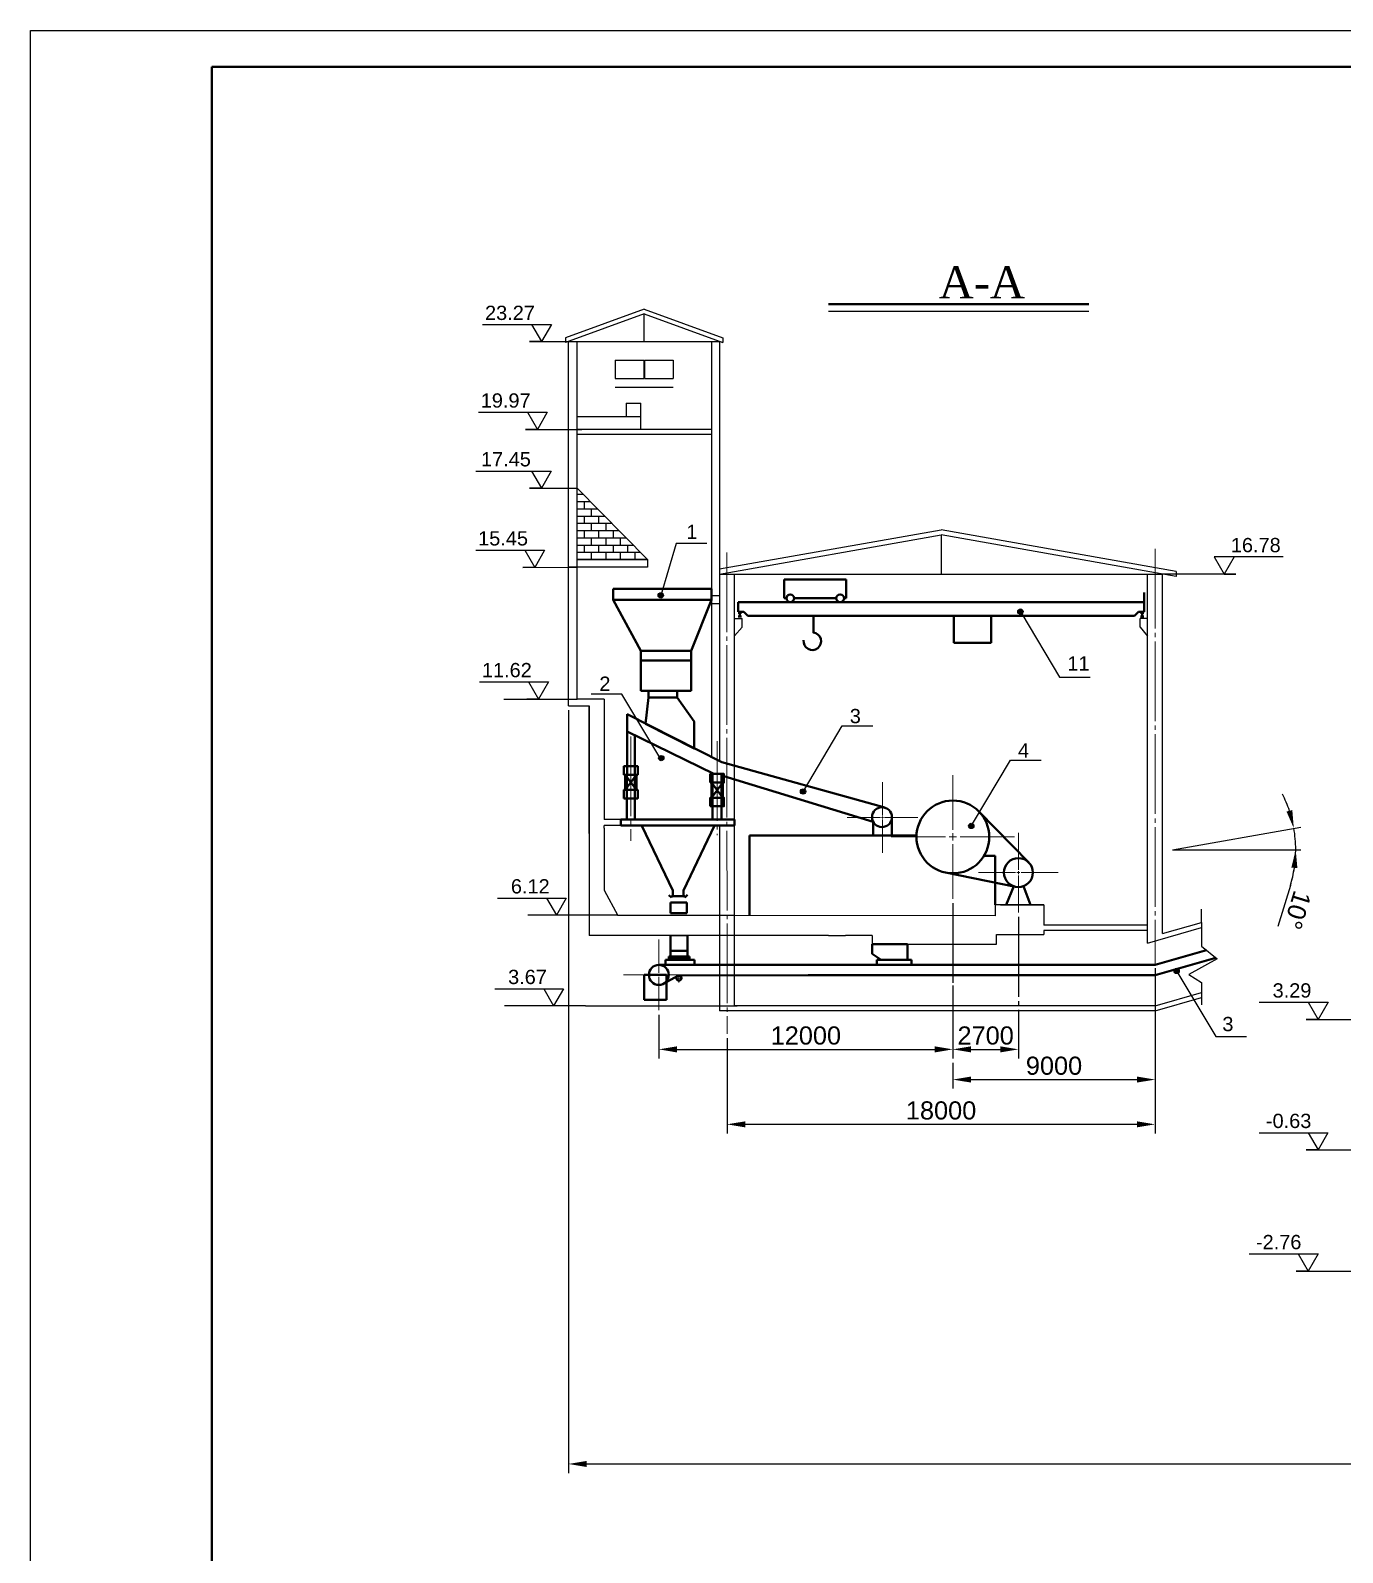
# Model space of a CAD drawing. Header units: millimetres. Extents: x 2523 to 3117, y 1356 to 1776.
# Drawn here: x 2523.3 to 2704.3, y 1565.7 to 1775.7 of the extents above; entities that cross this region are included whole.
import ezdxf

# ---------------------------------------------------------------- set-up
doc = ezdxf.new("R2010")
doc.units = ezdxf.units.MM
doc.linetypes.add('CENTER2', pattern=[28.575, 19.05, -3.175, 3.175, -3.175])
doc.linetypes.add('JIS_08_11', pattern=[12.8, 11, -0.6, 0.6, -0.6])
doc.layers.add('中心线', color=7, linetype='CENTER2', lineweight=9)
doc.layers.add('设备', color=7, linetype='Continuous', lineweight=50)
doc.layers.add('厂房', color=7, linetype='Continuous')
doc.layers.add('标注', color=7, linetype='Continuous')
doc.styles.get("Standard").update_dxf_attribs({"font": 'arial.ttf'})
doc.dimstyles.new('ISO-25', dxfattribs={"dimtxt": 2.5, "dimasz": 2.5, "dimexe": 1.25, "dimexo": 0.625, "dimtad": 1, "dimtxsty": 'Standard', "dimcen": 2.5, "dimadec": 0, "dimazin": 0, "dimtfac": 1, "dimtmove": 0, "dimatfit": 3, "dimfxl": 1, "dimarcsym": 0})

# ---------------------------------------------------------------- blocks, each defined once
blk = doc.blocks.new('*D39')
at = {"layer": 'Defpoints', "color": 0, "transparency": 16777216}
for p in [(2698.52, 1665.82), (2697.7, 1664.68), (2680.83, 1662.71), (2680.83, 1662.71), (2698.52, 1662.71)]:
    blk.add_point(p, dxfattribs=at)
at = {"layer": '标注', "color": 0, "lineweight": -2, "transparency": 16777216}
blk.add_line((2697.08, 1657.76), (2695.35, 1652.1), dxfattribs=at)
for start, end in [(18.4445, 26.889), (360, 10), (343.0647, 360), (343.111, 351.5555)]:
    blk.add_arc((2680.83, 1662.71), 16.98, start, end, dxfattribs=at)
at = {"layer": '标注', "color": 0, "transparency": 16777216}
for points in [[(2697.34, 1668.18), (2696.54, 1667.97), (2697.55, 1665.65)], [(2697.21, 1660.24), (2698.04, 1660.18), (2697.81, 1662.71)]]:
    blk.add_solid(points, dxfattribs=at)
at = {"layer": '标注', "color": 0, "transparency": 16777216, "insert": (2698.03, 1654.37), "char_height": 2.5, "attachment_point": 5, "rotation": 253.0647}
blk.add_mtext('10°', dxfattribs=at)
blk = doc.blocks.new('*U29')
at = {"layer": '中心线', "color": 0, "linetype": 'JIS_08_11', "transparency": 16777216}
blk.add_line((0, 28.63), (0, -28.63), dxfattribs=at)
blk = doc.blocks.new('*U30')
at = {"layer": '中心线', "color": 0, "linetype": 'CENTER2', "transparency": 16777216}
for p, q in [((0, 1), (0, 8.52)), ((-8.52, 0), (-1, 0)), ((0, -8.52), (0, -1)), ((1, 0), (8.52, 0))]:
    blk.add_line(p, q, dxfattribs=at)
at = {"layer": '中心线', "color": 0, "linetype": 'Continuous', "transparency": 16777216}
for p, q in [((0, -0.5), (0, 0.5)), ((-0.5, 0), (0.5, 0))]:
    blk.add_line(p, q, dxfattribs=at)
blk = doc.blocks.new('*U31')
at = {"layer": '中心线', "color": 0, "linetype": 'CENTER2', "transparency": 16777216}
for p, q in [((0, 0.4), (0, 5.49)), ((-5.49, 0), (-0.4, 0)), ((0, -5.49), (0, -0.4)), ((0.4, 0), (5.49, 0))]:
    blk.add_line(p, q, dxfattribs=at)
at = {"layer": '中心线', "color": 0, "linetype": 'Continuous', "transparency": 16777216}
for p, q in [((0, -0.2), (0, 0.2)), ((-0.2, 0), (0.2, 0))]:
    blk.add_line(p, q, dxfattribs=at)
blk = doc.blocks.new('*U18')
at = {"layer": '中心线', "color": 0, "linetype": 'JIS_08_11', "transparency": 16777216}
for p, q in [((0, 0.28), (0, 4.88)), ((-4.88, 0), (-0.28, 0)), ((0.28, 0), (4.88, 0)), ((0, -4.88), (0, -0.28))]:
    blk.add_line(p, q, dxfattribs=at)
at = {"layer": '中心线', "color": 0, "linetype": 'Continuous', "transparency": 16777216}
for p, q in [((-0.14, 0), (0.14, 0)), ((0, -0.14), (0, 0.14))]:
    blk.add_line(p, q, dxfattribs=at)
blk = doc.blocks.new('*D40')
at = {"layer": 'Defpoints', "color": 0, "linetype": 'JIS_08_11', "transparency": 16777216}
for p in [(2650.52, 1655.95), (2659.56, 1654.05), (2659.56, 1635.16)]:
    blk.add_point(p, dxfattribs=at)
at = {"layer": '标注', "color": 0, "linetype": 'JIS_08_11', "lineweight": -2, "transparency": 16777216}
for p, q in [((2650.52, 1655.32), (2650.52, 1633.91)), ((2659.56, 1653.43), (2659.56, 1633.91)), ((2653.02, 1635.16), (2657.06, 1635.16))]:
    blk.add_line(p, q, dxfattribs=at)
at = {"layer": '标注', "color": 0, "linetype": 'JIS_08_11', "transparency": 16777216}
for points in [[(2653.02, 1635.58), (2653.02, 1634.74), (2650.52, 1635.16)], [(2657.06, 1635.58), (2657.06, 1634.74), (2659.56, 1635.16)]]:
    blk.add_solid(points, dxfattribs=at)
at = {"layer": '标注', "color": 0, "linetype": 'JIS_08_11', "transparency": 16777216, "insert": (2655.04, 1637.06), "char_height": 2.5, "attachment_point": 5}
blk.add_mtext('2700', dxfattribs=at)
blk = doc.blocks.new('*D41')
at = {"layer": 'Defpoints', "color": 0, "transparency": 16777216}
for p in [(2650.52, 1644.62), (2609.96, 1640.55), (2650.52, 1635.16)]:
    blk.add_point(p, dxfattribs=at)
at = {"layer": '标注', "color": 0, "lineweight": -2, "transparency": 16777216}
for p, q in [((2650.52, 1643.99), (2650.52, 1633.91)), ((2609.96, 1639.93), (2609.96, 1633.91)), ((2612.46, 1635.16), (2648.02, 1635.16))]:
    blk.add_line(p, q, dxfattribs=at)
at = {"layer": '标注', "color": 0, "transparency": 16777216}
for points in [[(2612.46, 1635.58), (2612.46, 1634.74), (2609.96, 1635.16)], [(2648.02, 1635.58), (2648.02, 1634.74), (2650.52, 1635.16)]]:
    blk.add_solid(points, dxfattribs=at)
at = {"layer": '标注', "color": 0, "transparency": 16777216, "insert": (2630.24, 1637.06), "char_height": 2.5, "attachment_point": 5}
blk.add_mtext('12000', dxfattribs=at)
blk = doc.blocks.new('*U19')
at = {"layer": '中心线', "color": 0, "linetype": 'JIS_08_11', "transparency": 16777216}
blk.add_line((-0.01, 48.7), (0, -17.72), dxfattribs=at)
blk = doc.blocks.new('*D42')
at = {"layer": 'Defpoints', "color": 0, "transparency": 16777216}
for p in [(2678.41, 1646.97), (2619.37, 1637.31), (2678.41, 1624.82)]:
    blk.add_point(p, dxfattribs=at)
at = {"layer": '标注', "color": 0, "lineweight": -2, "transparency": 16777216}
for p, q in [((2678.41, 1646.35), (2678.41, 1623.57)), ((2619.37, 1636.69), (2619.37, 1623.57)), ((2621.87, 1624.82), (2675.91, 1624.82))]:
    blk.add_line(p, q, dxfattribs=at)
at = {"layer": '标注', "color": 0, "transparency": 16777216}
for points in [[(2621.87, 1625.23), (2621.87, 1624.4), (2619.37, 1624.82)], [(2675.91, 1625.23), (2675.91, 1624.4), (2678.41, 1624.82)]]:
    blk.add_solid(points, dxfattribs=at)
at = {"layer": '标注', "color": 0, "transparency": 16777216, "insert": (2648.89, 1626.72), "char_height": 2.5, "attachment_point": 5}
blk.add_mtext('18000', dxfattribs=at)
blk = doc.blocks.new('*D32')
at = {"layer": 'Defpoints', "color": 0, "transparency": 16777216}
for p in [(2650.52, 1633.91), (2678.41, 1634.96), (2678.41, 1630.99)]:
    blk.add_point(p, dxfattribs=at)
at = {"layer": '标注', "color": 0, "lineweight": -2, "transparency": 16777216}
for p, q in [((2678.41, 1634.33), (2678.41, 1629.74)), ((2650.52, 1633.29), (2650.52, 1629.74)), ((2653.02, 1630.99), (2675.91, 1630.99))]:
    blk.add_line(p, q, dxfattribs=at)
at = {"layer": '标注', "color": 0, "transparency": 16777216}
for points in [[(2653.02, 1631.41), (2653.02, 1630.58), (2650.52, 1630.99)], [(2675.91, 1631.41), (2675.91, 1630.58), (2678.41, 1630.99)]]:
    blk.add_solid(points, dxfattribs=at)
at = {"layer": '标注', "color": 0, "transparency": 16777216, "insert": (2664.47, 1632.89), "char_height": 2.5, "attachment_point": 5}
blk.add_mtext('9000', dxfattribs=at)
blk = doc.blocks.new('*D54')
at = {"layer": 'Defpoints', "color": 0, "transparency": 16777216}
for p in [(2597.51, 1682.57), (2993.96, 1613.18), (2993.96, 1577.96)]:
    blk.add_point(p, dxfattribs=at)
at = {"layer": '厂房', "color": 0, "lineweight": -2, "transparency": 16777216}
for p, q in [((2597.51, 1681.94), (2597.51, 1576.71)), ((2993.96, 1612.55), (2993.96, 1576.71)), ((2600.01, 1577.96), (2991.46, 1577.96))]:
    blk.add_line(p, q, dxfattribs=at)
at = {"layer": '厂房', "color": 0, "transparency": 16777216}
for points in [[(2600.01, 1578.38), (2600.01, 1577.54), (2597.51, 1577.96)], [(2991.46, 1578.38), (2991.46, 1577.54), (2993.96, 1577.96)]]:
    blk.add_solid(points, dxfattribs=at)
at = {"layer": '厂房', "color": 0, "transparency": 16777216, "insert": (2795.73, 1579.86), "char_height": 2.5, "attachment_point": 5}
blk.add_mtext('98000', dxfattribs=at)
blk = doc.blocks.new('*U58')
at = {"layer": '中心线', "color": 0, "linetype": 'JIS_08_11', "transparency": 16777216}
blk.add_line((0, 6.32), (0, -8.09), dxfattribs=at)
blk = doc.blocks.new('*U59')
at = {"layer": '中心线', "color": 0, "linetype": 'JIS_08_11', "transparency": 16777216}
blk.add_line((0, 6.75), (0, -6.24), dxfattribs=at)
blk = doc.blocks.new('*U60')
at = {"layer": '中心线', "color": 0, "linetype": 'JIS_08_11', "transparency": 16777216}
for p, q in [((0, 0.28), (0, 4.88)), ((-4.88, 0), (-0.28, 0)), ((0.28, 0), (4.88, 0)), ((0, -4.88), (0, -0.28))]:
    blk.add_line(p, q, dxfattribs=at)
at = {"layer": '中心线', "color": 0, "linetype": 'Continuous', "transparency": 16777216}
for p, q in [((-0.14, 0), (0.14, 0)), ((0, -0.14), (0, 0.14))]:
    blk.add_line(p, q, dxfattribs=at)

msp = doc.modelspace()

# ---------------------------------------------------------------- hatches: boundary and pattern name
at = {"layer": '厂房', "linetype": 'ByBlock', "lineweight": -3, "true_color": 0x000000}
h = msp.add_hatch(dxfattribs=at)
h.set_pattern_fill('AR-B816', color=18, scale=0.00492, style=0)
h.set_pattern_definition([(0, (2598.6929, 1702.7419), (0, 0.99982), []), (90, (2598.6929, 1702.7419), (-0.99982, 0.99982), [0.99982, -0.99982])])
h.paths.add_polyline_path([(2598.693, 1712.578), (2598.693, 1702.742), (2608.379, 1702.745)])
at = {"layer": '标注', "linetype": 'ByBlock', "lineweight": -3, "true_color": 0x000000}
msp.add_hatch(color=18, dxfattribs=at).paths.add_polyline_path([(2610.592, 1697.796, 1), (2609.86, 1697.796, 1)])
at = {"layer": '标注', "lineweight": -3, "true_color": 0x000000}
for points in [[(2660.204, 1695.558, -1), (2659.472, 1695.558, -1)], [(2609.925, 1675.344, -1), (2610.658, 1675.344, -1)], [(2630.223, 1670.733, 1), (2629.49, 1670.733, 1)], [(2653.42, 1665.984, 1), (2652.688, 1665.984, 1)], [(2681.755, 1645.978, -1), (2681.022, 1645.978, -1)]]:
    msp.add_hatch(color=18, dxfattribs=at).paths.add_polyline_path(points)

# ---------------------------------------------------------------- linework, layer by layer
for p, q in [((2523.283, 1775.738), (3117.283, 1775.738)), ((2523.283, 1355.738), (2523.283, 1775.738))]:
    msp.add_line(p, q)
at = {"lineweight": 50}
for p, q in [((2548.283, 1770.738), (3112.283, 1770.738)), ((2548.283, 1360.738), (2548.283, 1770.738))]:
    msp.add_line(p, q, dxfattribs=at)
at = {"layer": '中心线', "color": 18, "linetype": 'JIS_08_11', "true_color": 0x000000}
for p, q in [((2612.238, 1644.998), (2613.218, 1644.998)), ((2612.728, 1645.484), (2612.728, 1644.384))]:
    msp.add_line(p, q, dxfattribs=at)
at = {"layer": '厂房'}
for p, q in [((2607.94, 1737.291), (2597.075, 1733.318)), ((2607.94, 1737.291), (2618.806, 1733.317)), ((2607.94, 1736.635), (2597.075, 1732.662)), ((2607.924, 1732.822), (2607.94, 1736.635)), ((2607.94, 1736.635), (2618.806, 1732.662)), ((2597.075, 1733.318), (2597.075, 1732.662)), ((2617.235, 1732.822), (2617.235, 1675.51)), ((2618.335, 1732.822), (2618.335, 1674.957)), ((2618.806, 1733.317), (2618.806, 1732.662)), ((2656.344, 1655.096), (2656.344, 1653.594))]:
    msp.add_line(p, q, dxfattribs=at)
at = {"layer": '厂房', "color": 18, "lineweight": -3, "true_color": 0x000000}
for p, q in [((2592.131, 1732.822), (2597.512, 1732.822)), ((2597.512, 1732.822), (2618.335, 1732.822)), ((2603.936, 1730.23), (2603.936, 1727.723)), ((2603.936, 1730.23), (2607.886, 1730.23)), ((2607.886, 1730.23), (2607.886, 1727.723)), ((2607.994, 1730.23), (2607.994, 1727.723)), ((2607.994, 1730.23), (2611.944, 1730.23)), ((2611.944, 1730.23), (2611.944, 1727.723)), ((2603.936, 1727.723), (2607.886, 1727.723)), ((2603.948, 1726.502), (2611.925, 1726.502)), ((2607.994, 1727.723), (2611.944, 1727.723)), ((2605.469, 1724.302), (2607.466, 1724.302)), ((2591.569, 1720.685), (2597.772, 1720.685)), ((2597.772, 1720.685), (2599.348, 1720.685)), ((2617.235, 1720.685), (2598.693, 1720.685)), ((2617.235, 1720), (2598.693, 1720)), ((2618.335, 1701.437), (2648.89, 1706.825)), ((2618.335, 1700.738), (2648.89, 1706.126)), ((2681.302, 1701.11), (2648.89, 1706.825)), ((2681.302, 1700.411), (2648.89, 1706.126)), ((2618.335, 1700.738), (2679.446, 1700.738)), ((2620.402, 1641.155), (2620.402, 1700.738)), ((2677.379, 1649.817), (2677.379, 1700.738)), ((2679.446, 1651.126), (2679.446, 1700.738)), ((2620.402, 1694.613), (2621.435, 1694.613)), ((2621.435, 1693.407), (2620.402, 1692.202)), ((2621.435, 1693.407), (2621.435, 1694.613)), ((2676.346, 1693.393), (2676.346, 1694.599)), ((2677.379, 1694.599), (2676.346, 1694.599)), ((2676.346, 1693.393), (2677.379, 1692.188)), ((2602.416, 1665.669), (2602.416, 1657.126)), ((2618.335, 1666.06), (2618.335, 1640.47)), ((2600.35, 1664.96), (2600.35, 1657.126)), ((2663.06, 1655.096), (2656.344, 1655.096)), ((2657.106, 1655.096), (2663.06, 1655.096)), ((2663.06, 1655.096), (2663.06, 1652.277)), ((2633.348, 1650.878), (2620.402, 1650.878)), ((2639.383, 1650.878), (2635.701, 1650.878)), ((2639.383, 1650.878), (2639.383, 1649.676)), ((2656.551, 1649.676), (2656.551, 1651.006)), ((2656.551, 1651.006), (2663.06, 1651.006)), ((2677.379, 1652.277), (2663.06, 1652.277)), ((2677.379, 1651.56), (2663.06, 1651.56)), ((2663.06, 1651.56), (2663.06, 1651.006)), ((2677.379, 1649.817), (2684.826, 1651.952)), ((2679.446, 1651.126), (2684.826, 1652.669)), ((2644.274, 1649.676), (2656.551, 1649.676)), ((2678.413, 1641.155), (2684.826, 1642.994)), ((2678.413, 1640.47), (2684.826, 1642.3)), ((2599.831, 1641.155), (2620.746, 1641.155)), ((2678.413, 1640.47), (2618.335, 1640.47)), ((2678.413, 1641.155), (2620.402, 1641.155))]:
    msp.add_line(p, q, dxfattribs=at)
at = {"layer": '厂房', "color": 18, "linetype": 'ByBlock', "lineweight": -3, "true_color": 0x000000}
for p, q in [((2597.512, 1682.568), (2597.512, 1732.822)), ((2598.693, 1683.488), (2598.693, 1732.822)), ((2597.512, 1707.6), (2597.512, 1720)), ((2608.379, 1702.745), (2598.693, 1712.578)), ((2648.89, 1706.126), (2648.89, 1700.738)), ((2598.693, 1702.742), (2608.379, 1702.745)), ((2598.693, 1702.742), (2608.379, 1702.742)), ((2608.379, 1702.742), (2608.379, 1701.668)), ((2617.235, 1697.764), (2618.335, 1697.764)), ((2617.235, 1696.69), (2618.335, 1696.69)), ((2597.512, 1682.568), (2600.35, 1682.568)), ((2602.416, 1683.488), (2598.693, 1683.488)), ((2600.35, 1664.96), (2600.35, 1682.568)), ((2600.35, 1682.568), (2600.35, 1682.568)), ((2600.35, 1682.568), (2600.35, 1650.878)), ((2602.416, 1683.488), (2602.416, 1666.886)), ((2602.416, 1665.669), (2602.416, 1666.06)), ((2602.416, 1657.126), (2604.291, 1653.624)), ((2620.402, 1653.624), (2604.291, 1653.624)), ((2620.402, 1650.878), (2600.35, 1650.878))]:
    msp.add_line(p, q, dxfattribs=at)
at = {"layer": '厂房', "color": 18, "lineweight": -3, "ltscale": 100, "true_color": 0x000000}
for p, q in [((2605.469, 1724.302), (2605.469, 1722.424)), ((2607.466, 1722.424), (2607.466, 1724.302)), ((2607.466, 1722.424), (2598.693, 1722.424)), ((2607.466, 1720.685), (2607.466, 1722.424)), ((2613.557, 1720.685), (2598.693, 1720.685)), ((2604.551, 1720.685), (2598.693, 1720.685)), ((2599.348, 1720.685), (2599.348, 1720.685)), ((2608.379, 1701.668), (2597.512, 1701.668)), ((2608.379, 1702.742), (2598.693, 1702.742))]:
    msp.add_line(p, q, dxfattribs=at)
at = {"layer": '厂房', "color": 18, "lineweight": -3, "ltscale": 50, "true_color": 0x000000}
for p, q in [((2604.708, 1666.886), (2602.416, 1666.886)), ((2604.708, 1666.06), (2602.416, 1666.06)), ((2684.826, 1652.669), (2684.826, 1654.493)), ((2684.826, 1652.669), (2684.826, 1649.389)), ((2684.826, 1649.389), (2686.966, 1647.643)), ((2686.966, 1647.643), (2683.048, 1645.504)), ((2683.048, 1645.504), (2684.826, 1644.381)), ((2684.826, 1644.381), (2684.826, 1642.3)), ((2684.826, 1642.3), (2684.826, 1641.313))]:
    msp.add_line(p, q, dxfattribs=at)
at = {"layer": '厂房', "color": 18, "lineweight": -2, "true_color": 0x000000}
msp.add_line((2656.344, 1653.594), (2620.402, 1653.624), dxfattribs=at)
at = {"layer": '标注', "color": 18, "lineweight": 50, "true_color": 0x000000}
msp.add_line((2633.373, 1737.969), (2669.292, 1737.969), dxfattribs=at)
at = {"layer": '标注', "color": 18, "lineweight": -3, "true_color": 0x000000}
for p, q in [((2633.373, 1736.985), (2669.292, 1736.985)), ((2585.637, 1735.188), (2595.132, 1735.188)), ((2592.4, 1735.188), (2593.766, 1732.822)), ((2595.132, 1735.188), (2593.766, 1732.822)), ((2593.766, 1732.822), (2592.131, 1732.822)), ((2585.075, 1723.051), (2594.569, 1723.051)), ((2591.837, 1723.051), (2593.203, 1720.685)), ((2594.569, 1723.051), (2593.203, 1720.685)), ((2593.203, 1720.685), (2591.569, 1720.685)), ((2584.723, 1714.944), (2595.13, 1714.944)), ((2592.398, 1714.944), (2593.764, 1712.578)), ((2595.13, 1714.944), (2593.764, 1712.578)), ((2593.764, 1712.578), (2592.129, 1712.578)), ((2592.129, 1712.578), (2598.693, 1712.578)), ((2584.714, 1704.03), (2594.209, 1704.03)), ((2591.477, 1704.03), (2592.843, 1701.664)), ((2594.209, 1704.03), (2592.843, 1701.664)), ((2616.558, 1704.943), (2612.342, 1704.943)), ((2696.059, 1703.104), (2686.565, 1703.104)), ((2686.565, 1703.104), (2687.93, 1700.738)), ((2689.296, 1703.104), (2687.93, 1700.738)), ((2591.208, 1701.664), (2598.693, 1701.668)), ((2592.843, 1701.664), (2591.208, 1701.664)), ((2689.565, 1700.738), (2679.446, 1700.738)), ((2687.93, 1700.738), (2689.565, 1700.738)), ((2660.016, 1695.259), (2665.244, 1686.498)), ((2665.244, 1686.498), (2669.46, 1686.498)), ((2585.237, 1685.854), (2594.732, 1685.854)), ((2592, 1685.854), (2593.366, 1683.488)), ((2594.732, 1685.854), (2593.366, 1683.488)), ((2588.574, 1683.488), (2598.693, 1683.488)), ((2593.366, 1683.488), (2591.731, 1683.488)), ((2604.861, 1684.169), (2600.645, 1684.169)), ((2610.088, 1675.408), (2604.861, 1684.169)), ((2630.035, 1671.032), (2635.263, 1679.793)), ((2635.263, 1679.793), (2639.479, 1679.793)), ((2653.232, 1666.282), (2658.46, 1675.043)), ((2658.46, 1675.043), (2662.676, 1675.043)), ((2587.704, 1656.021), (2597.198, 1656.021)), ((2594.466, 1656.021), (2595.832, 1653.656)), ((2597.198, 1656.021), (2595.832, 1653.656)), ((2604.274, 1653.656), (2591.909, 1653.656)), ((2681.567, 1645.679), (2686.794, 1636.918)), ((2587.319, 1643.521), (2596.813, 1643.521)), ((2594.081, 1643.521), (2595.447, 1641.155)), ((2596.813, 1643.521), (2595.447, 1641.155)), ((2599.831, 1641.155), (2588.69, 1641.155)), ((2692.771, 1641.659), (2702.265, 1641.659)), ((2699.533, 1641.659), (2700.899, 1639.293)), ((2702.265, 1641.659), (2700.899, 1639.293)), ((2700.899, 1639.293), (2699.265, 1639.293)), ((2699.265, 1639.293), (2713.141, 1639.293)), ((2686.794, 1636.918), (2691.011, 1636.918)), ((2692.767, 1623.658), (2702.261, 1623.658)), ((2699.529, 1623.658), (2700.895, 1621.292)), ((2702.261, 1623.658), (2700.895, 1621.292)), ((2700.895, 1621.292), (2699.261, 1621.292)), ((2699.261, 1621.292), (2713.141, 1621.292)), ((2691.393, 1606.945), (2700.888, 1606.945)), ((2698.156, 1606.945), (2699.522, 1604.579)), ((2700.888, 1606.945), (2699.522, 1604.579)), ((2699.522, 1604.579), (2697.887, 1604.579)), ((2697.887, 1604.579), (2713.141, 1604.579))]:
    msp.add_line(p, q, dxfattribs=at)
at = {"layer": '标注', "color": 18, "linetype": 'ByBlock', "lineweight": -3, "true_color": 0x000000}
msp.add_line((2612.342, 1704.943), (2610.226, 1697.796), dxfattribs=at)
at = {"layer": '标注', "color": 18, "lineweight": -3, "ltscale": 50, "true_color": 0x000000}
for q in [(2698.524, 1665.824), (2698.516, 1662.705)]:
    msp.add_line((2680.835, 1662.705), q, dxfattribs=at)
at = {"layer": '标注', "color": 18, "lineweight": -3, "true_color": 0x000000}
for centre in [(2610.226, 1697.796), (2659.838, 1695.558), (2610.291, 1675.344), (2629.857, 1670.733), (2653.054, 1665.984), (2681.388, 1645.978)]:
    msp.add_circle(centre, 0.366, dxfattribs=at)
for p in [(2630.035, 1671.032), (2630.035, 1671.032), (2630.035, 1671.032), (2630.035, 1671.032), (2653.232, 1666.282), (2653.232, 1666.282), (2653.232, 1666.282), (2653.232, 1666.282), (2681.567, 1645.679), (2681.567, 1645.679), (2681.567, 1645.679), (2681.567, 1645.679)]:
    msp.add_point(p, dxfattribs=at)
at = {"layer": '设备', "color": 18, "lineweight": -3, "true_color": 0x000000}
for p, q in [((2681.302, 1701.11), (2681.302, 1700.411)), ((2620.402, 1691.171), (2620.402, 1700.738)), ((2677.379, 1691.171), (2677.379, 1700.738)), ((2611.584, 1650.878), (2613.936, 1650.878)), ((2633.348, 1650.878), (2635.701, 1650.878))]:
    msp.add_line(p, q, dxfattribs=at)
at = {"layer": '设备', "color": 18, "lineweight": 50, "true_color": 0x000000}
for p, q in [((2627.247, 1699.999), (2635.797, 1699.999)), ((2627.247, 1699.999), (2627.247, 1697.397)), ((2635.797, 1699.999), (2635.797, 1697.397)), ((2620.895, 1696.864), (2676.886, 1696.864)), ((2620.895, 1695.532), (2620.895, 1696.864)), ((2627.551, 1697.397), (2627.247, 1697.397)), ((2634.44, 1697.397), (2628.617, 1697.397)), ((2635.797, 1697.397), (2635.505, 1697.397)), ((2676.886, 1695.532), (2676.886, 1698.197)), ((2620.895, 1695.532), (2621.663, 1695.532)), ((2620.922, 1695.369), (2621.372, 1695.369)), ((2620.922, 1694.859), (2621.372, 1694.859)), ((2621.147, 1695.369), (2621.147, 1694.859)), ((2621.663, 1695.532), (2622.221, 1694.959)), ((2675.56, 1694.959), (2622.221, 1694.959)), ((2650.637, 1694.959), (2650.637, 1691.239)), ((2655.803, 1694.959), (2655.803, 1691.239)), ((2676.118, 1695.532), (2675.56, 1694.959)), ((2676.886, 1695.532), (2676.118, 1695.532)), ((2676.859, 1695.369), (2676.409, 1695.369)), ((2676.859, 1694.859), (2676.409, 1694.859)), ((2676.634, 1695.369), (2676.634, 1694.859)), ((2655.803, 1691.239), (2650.637, 1691.239)), ((2605.57, 1679.198), (2605.556, 1666.886)), ((2606.669, 1678.474), (2606.669, 1666.886)), ((2654.11, 1667.976), (2660.983, 1660.941)), ((2607.608, 1665.997), (2611.87, 1657.073)), ((2617.655, 1666.06), (2613.373, 1657.071)), ((2622.447, 1653.723), (2622.447, 1664.668)), ((2622.447, 1664.668), (2645.502, 1664.668)), ((2654.823, 1661.882), (2656.344, 1661.882)), ((2656.344, 1661.882), (2656.344, 1655.096)), ((2649.521, 1659.548), (2659.161, 1657.594)), ((2611.872, 1657.071), (2611.872, 1656.294)), ((2613.375, 1657.069), (2613.375, 1656.294)), ((2658.904, 1657.664), (2657.884, 1655.096)), ((2660.247, 1657.658), (2661.247, 1655.096)), ((2611.357, 1656.445), (2611.693, 1656.108)), ((2613.799, 1655.419), (2611.56, 1655.419)), ((2611.692, 1656.294), (2613.564, 1656.294)), ((2611.692, 1656.108), (2611.692, 1656.294)), ((2613.926, 1656.472), (2613.563, 1656.108)), ((2613.564, 1656.108), (2613.564, 1656.294)), ((2611.584, 1648.776), (2611.584, 1650.878)), ((2613.936, 1648.776), (2613.936, 1650.878)), ((2613.936, 1648.776), (2611.584, 1648.776)), ((2611.584, 1648.776), (2611.584, 1647.975)), ((2613.936, 1648.776), (2613.936, 1647.975)), ((2639.383, 1649.676), (2644.274, 1649.676)), ((2639.383, 1649.676), (2639.383, 1648.332)), ((2644.274, 1649.676), (2644.274, 1647.503)), ((2678.413, 1646.808), (2685.495, 1648.844)), ((2610.88, 1647.499), (2610.88, 1646.808)), ((2610.898, 1647.499), (2614.9, 1647.499)), ((2611.878, 1647.975), (2611.342, 1647.975)), ((2611.878, 1647.789), (2611.342, 1647.789)), ((2611.878, 1647.975), (2613.75, 1647.975)), ((2613.836, 1647.789), (2611.878, 1647.789)), ((2613.75, 1647.975), (2614.198, 1647.975)), ((2613.836, 1647.789), (2614.198, 1647.789)), ((2627.787, 1646.808), (2678.413, 1646.808)), ((2640.614, 1647.503), (2639.383, 1648.332)), ((2640.03, 1647.503), (2640.03, 1646.812)), ((2640.03, 1647.503), (2644.819, 1647.503)), ((2644.819, 1647.503), (2644.819, 1646.812)), ((2678.413, 1645.388), (2686.782, 1647.793)), ((2607.952, 1641.986), (2607.952, 1645.43)), ((2610.65, 1644.238), (2612.561, 1645.299)), ((2611.035, 1645.43), (2611.035, 1641.986)), ((2630.555, 1645.388), (2678.413, 1645.388)), ((2611.035, 1641.986), (2607.952, 1641.986))]:
    msp.add_line(p, q, dxfattribs=at)
at = {"layer": '设备', "color": 18, "linetype": 'ByBlock', "lineweight": 50, "true_color": 0x000000}
for p, q in [((2617.235, 1698.68), (2603.639, 1698.68)), ((2603.639, 1697.169), (2617.235, 1697.169)), ((2607.484, 1690.157), (2603.639, 1697.169)), ((2617.235, 1697.169), (2614.405, 1690.157)), ((2607.484, 1690.157), (2614.405, 1690.157)), ((2607.484, 1690.157), (2607.484, 1688.106)), ((2607.484, 1688.81), (2614.405, 1688.81)), ((2614.405, 1688.81), (2614.405, 1684.624)), ((2607.484, 1688.106), (2607.484, 1684.624)), ((2607.484, 1684.624), (2614.405, 1684.624)), ((2608.547, 1684.624), (2608.547, 1683.694)), ((2609.485, 1684.624), (2609.583, 1684.624)), ((2609.485, 1684.624), (2609.977, 1684.624)), ((2612.483, 1684.624), (2612.483, 1683.694)), ((2614.405, 1684.624), (2613.913, 1684.624)), ((2612.483, 1683.694), (2608.547, 1683.694)), ((2605.57, 1681.387), (2605.57, 1679.012)), ((2605.57, 1681.387), (2618.646, 1674.8)), ((2605.57, 1679.012), (2617.543, 1673.153)), ((2618.646, 1674.8), (2641.111, 1668.514)), ((2618.945, 1672.86), (2639.524, 1666.572)), ((2639.524, 1666.572), (2639.524, 1664.714)), ((2611.56, 1655.419), (2611.56, 1653.954)), ((2613.799, 1655.419), (2611.56, 1655.419)), ((2613.799, 1653.954), (2613.799, 1655.419)), ((2611.56, 1653.954), (2613.799, 1653.954)), ((2627.787, 1646.808), (2609.96, 1646.808)), ((2610.898, 1647.499), (2614.9, 1647.499)), ((2610.898, 1647.499), (2610.898, 1646.808)), ((2610.898, 1646.808), (2614.9, 1646.808)), ((2614.9, 1646.808), (2614.9, 1647.499)), ((2630.555, 1645.388), (2612.727, 1645.342))]:
    msp.add_line(p, q, dxfattribs=at)
at = {"layer": '设备'}
for p, q in [((2603.639, 1698.68), (2603.639, 1697.169)), ((2617.235, 1698.68), (2617.235, 1697.169)), ((2620.402, 1666.886), (2620.402, 1666.06)), ((2642.087, 1664.704), (2642.087, 1666.941)), ((2611.342, 1647.975), (2611.342, 1647.499)), ((2614.198, 1647.975), (2614.198, 1647.499))]:
    msp.add_line(p, q, dxfattribs=at)
at = {"layer": '设备', "lineweight": 50}
msp.add_line((2614.405, 1690.157), (2614.405, 1688.81), dxfattribs=at)
at = {"layer": '设备', "color": 7, "lineweight": 50}
for p, q in [((2605.317, 1673.05), (2605.317, 1670.959)), ((2606.885, 1673.05), (2606.885, 1670.959)), ((2617.214, 1671.977), (2617.214, 1669.885)), ((2618.782, 1671.977), (2618.782, 1669.885))]:
    msp.add_line(p, q, dxfattribs=at)
at = {"layer": '设备', "color": 7, "lineweight": 50, "ltscale": 100}
for p, q in [((2606.885, 1673.05), (2605.317, 1670.959)), ((2605.317, 1673.05), (2606.885, 1670.959)), ((2618.782, 1671.977), (2617.214, 1669.885)), ((2617.214, 1671.977), (2618.782, 1669.885))]:
    msp.add_line(p, q, dxfattribs=at)
at = {"layer": '设备', "color": 7, "linetype": 'ByBlock', "lineweight": 50}
for p, q in [((2617.362, 1666.886), (2617.362, 1673.241)), ((2618.614, 1666.886), (2618.614, 1673.153))]:
    msp.add_line(p, q, dxfattribs=at)
at = {"layer": '设备', "color": 18, "true_color": 0x000000}
for p, q in [((2604.708, 1666.886), (2604.708, 1666.06)), ((2604.708, 1666.886), (2620.402, 1666.886)), ((2604.708, 1666.06), (2620.402, 1666.06))]:
    msp.add_line(p, q, dxfattribs=at)
at = {"layer": '设备', "color": 18, "linetype": 'JIS_08_11', "ltscale": 100, "true_color": 0x000000}
msp.add_line((2607.952, 1645.43), (2611.035, 1645.43), dxfattribs=at)
at = {"layer": '设备', "color": 18, "lineweight": 50, "true_color": 0x000000}
msp.add_lwpolyline([(2631.283, 1694.959), (2631.283, 1692.656, -2.4142136), (2629.937, 1691.61)], format="xyb", dxfattribs=at)
at = {"layer": '设备', "color": 18, "linetype": 'ByBlock', "lineweight": 50, "true_color": 0x000000}
msp.add_lwpolyline([(2612.483, 1683.694), (2614.828, 1680.396), (2614.828, 1676.66), (2608.138, 1680.092), (2608.547, 1683.694)], dxfattribs=at)
at = {"layer": '设备', "color": 7, "lineweight": 50}
for points in [[(2605.154, 1673.05), (2607.048, 1673.05), (2607.048, 1674.226), (2605.154, 1674.226)], [(2617.051, 1671.977), (2618.945, 1671.977), (2618.945, 1673.153), (2617.051, 1673.153)], [(2605.154, 1669.783), (2607.048, 1669.783), (2607.048, 1670.959), (2605.154, 1670.959)], [(2617.051, 1668.709), (2618.945, 1668.709), (2618.945, 1669.885), (2617.051, 1669.885)]]:
    msp.add_lwpolyline(points, close=True, dxfattribs=at)
at = {"layer": '设备', "color": 18, "lineweight": 50, "true_color": 0x000000}
for centre, radius in [((2628.084, 1697.397), 0.533), ((2634.972, 1697.397), 0.533), ((2650.518, 1664.468), 5.02), ((2659.557, 1659.548), 1.993), ((2609.96, 1645.43), 1.378), ((2612.728, 1644.998), 0.344)]:
    msp.add_circle(centre, radius, dxfattribs=at)
at = {"layer": '设备'}
msp.add_circle((2640.742, 1667.196), 1.368, dxfattribs=at)
at = {"layer": '设备', "color": 18, "lineweight": -3, "true_color": 0x000000}
msp.add_point((2660.016, 1695.259), dxfattribs=at)
msp.add_point((2660.016, 1695.259), dxfattribs=at)
msp.add_point((2660.016, 1695.259), dxfattribs=at)
msp.add_point((2660.016, 1695.259), dxfattribs=at)

# ---------------------------------------------------------------- block references
at = {"layer": '中心线', "linetype": 'JIS_08_11'}
for name, p in [('*U19', (2619.366, 1655.033)), ('*U29', (2678.413, 1675.605)), ('*U58', (2606.101, 1672.004)), ('*U59', (2617.998, 1670.931)), ('*U60', (2640.808, 1667.154)), ('*U18', (2609.96, 1645.43))]:
    msp.add_blockref(name, p, dxfattribs=at)
at = {"layer": '中心线', "linetype": 'CENTER2'}
for name, p in [('*U30', (2650.518, 1664.468)), ('*U31', (2659.557, 1659.548))]:
    msp.add_blockref(name, p, dxfattribs=at)

# ---------------------------------------------------------------- texts
at = {"layer": '标注', "color": 18, "true_color": 0x000000, "insert": (2648.579, 1743.198), "char_height": 4.42833, "width": 10.2365, "attachment_point": 1}
msp.add_mtext('{\\fTimes New Roman|b0|i0|c238|p18;A-A}', dxfattribs=at)
at = {"layer": '标注', "color": 18, "lineweight": -3, "true_color": 0x000000}
for s, insert, char_height, width, attachment_point in [('{\\H1.2x; 23.27}', (2592.864, 1737.759), 1.64012, 13.64867, 3), ('{\\H1.2x; 19.97}', (2592.274, 1725.668), 1.64012, 13.64867, 3), ('{\\H1.2x; 17.45}', (2592.308, 1717.562), 1.64012, 13.64867, 3), (' {\\H1.6x;1}', (2615.282, 1707.546), 1.23009, 3.81714, 3), ('{\\H1.2x; 15.45}', (2591.914, 1706.647), 1.64012, 13.64867, 3), ('{\\H1.2x;16.78}', (2688.859, 1705.721), 1.64012, 13.64867, 1), ('{\\H1.2x;11.62}', (2592.437, 1688.471), 1.64012, 6.63662, 3), ('11', (2666.307, 1687.423), 1.9681, 6.20307, 7), ('2', (2603.282, 1686.594), 1.968, 3.81714, 3), (' {\\H1.6x;3}', (2635.821, 1682.129), 1.23009, 3.81714, 1), (' {\\H1.6x;4}', (2659.018, 1677.38), 1.23009, 3.81714, 1), ('{\\H1.2x; 6.12}', (2594.903, 1658.639), 1.64012, 6.27851, 3), ('{\\H1.2x; 3.67}', (2594.518, 1646.139), 1.64012, 6.63606, 3), ('{\\H1.2x; 3.29}', (2699.97, 1644.276), 1.64012, 6.5749, 3), (' {\\H1.6x;3}', (2687.213, 1637.644), 1.23009, 3.81714, 7), ('{\\H1.2x; -0.63}', (2699.966, 1626.276), 1.64012, 13.64867, 3), ('{\\H1.2x; -2.76}', (2698.593, 1609.562), 1.64012, 13.64867, 3)]:
    msp.add_mtext(s, dxfattribs=dict(at, insert=insert, char_height=char_height, width=width, attachment_point=attachment_point))

# ---------------------------------------------------------------- dimensions: what is measured, and where the dimension line sits
at = {"layer": '厂房'}
dim = msp.add_linear_dim(base=(2993.956, 1577.96), p1=(2597.512, 1682.568), p2=(2993.956, 1613.175), text='98000', dimstyle='ISO-25', dxfattribs=at)
dim.commit()
dim.dimension.update_dxf_attribs({"geometry": '*D54', "text_midpoint": (2795.734, 1579.861)})
at = {"layer": '标注'}
dim = msp.add_angular_dim_2l(base=(2697.698, 1664.676), line1=((2680.835, 1662.705), (2698.524, 1665.824)), line2=((2680.835, 1662.705), (2698.516, 1662.705)), dimstyle='ISO-25', dxfattribs=at)
dim.commit()
dim.dimension.update_dxf_attribs({"geometry": '*D39', "text_midpoint": (2698.033, 1654.374)})
at = {"layer": '标注', "linetype": 'JIS_08_11'}
dim = msp.add_linear_dim(base=(2659.557, 1635.161), p1=(2650.518, 1655.948), p2=(2659.557, 1654.054), text='2700', dimstyle='ISO-25', dxfattribs=at)
dim.commit()
dim.dimension.update_dxf_attribs({"geometry": '*D40', "text_midpoint": (2655.038, 1637.062)})
at = {"layer": '标注'}
for base, p1, p2, text, picture, middle in [((2678.413, 1624.818), (2619.369, 1637.313), (2678.413, 1646.971), '18000', '*D42', (2648.891, 1624.818)), ((2678.413, 1630.992), (2650.518, 1633.911), (2678.413, 1634.957), '9000', '*D32', (2664.466, 1630.992))]:
    dim = msp.add_linear_dim(base=base, p1=p1, p2=p2, text=text, dimstyle='ISO-25', dxfattribs=at)
    dim.commit()
    dim.dimension.update_dxf_attribs({"geometry": picture, "text_midpoint": middle, "dimtype": 160})
dim = msp.add_linear_dim(base=(2650.518, 1635.161), p1=(2609.96, 1640.552), p2=(2650.518, 1644.617), text='12000', dimstyle='ISO-25', dxfattribs=at)
dim.commit()
dim.dimension.update_dxf_attribs({"geometry": '*D41', "text_midpoint": (2630.239, 1637.062)})

doc.saveas('drawing.dxf')
